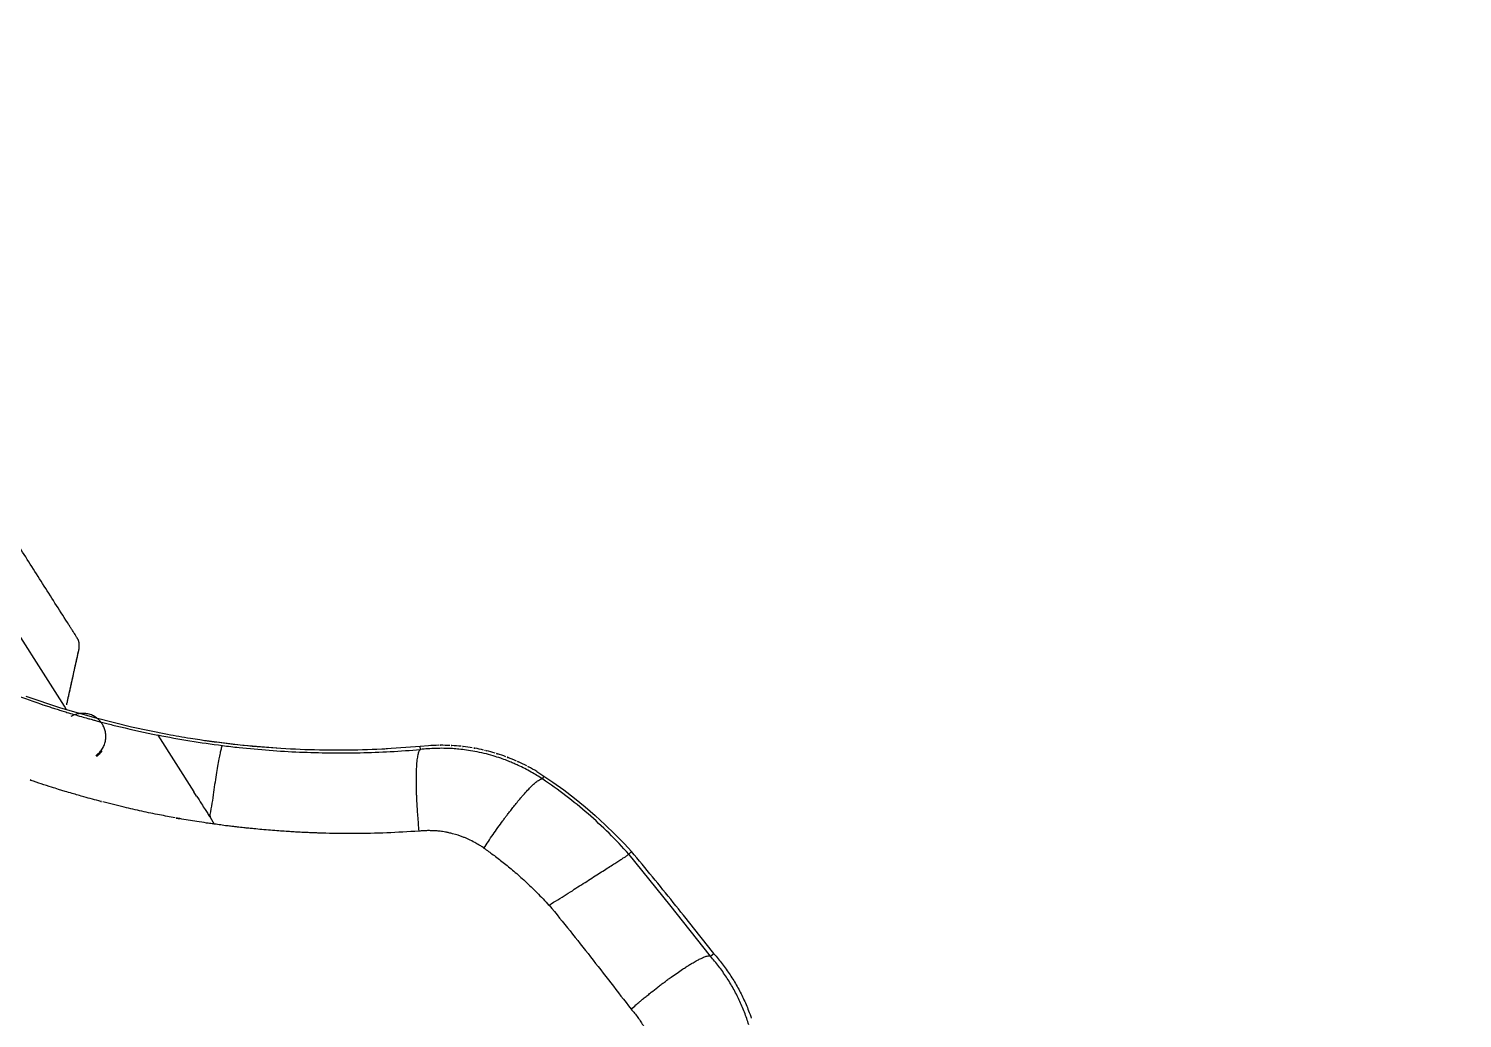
# Model space of a CAD drawing. Header units: millimetres. Extents: x 1145859089 to 1147511753, y -1047484727 to -1047247487.
# Drawn here: x 1147320188.3 to 1147320498.2, y -1047439363.1 to -1047439149.2 of the extents above; entities that cross this region are included whole.
import ezdxf
from ezdxf.xclip import XClip

# ---------------------------------------------------------------- set-up
doc = ezdxf.new("R2010")
doc.units = ezdxf.units.MM
doc.header["$LTSCALE"] = 100
doc.header["$MEASUREMENT"] = 0
doc.header["$XCLIPFRAME"] = 2
doc.layers.get('0').update_dxf_attribs({"linetype": 'CONTINUOUS'})
doc.layers.add('XREF', color=135, linetype='CONTINUOUS')
doc.layers.add('단지배치도$0$W240910', color=135, linetype='CONTINUOUS')

# ---------------------------------------------------------------- blocks, each defined once
blk = doc.blocks.new('단지배치도$0$zw$9902')
at = {"layer": '단지배치도$0$W240910', "linetype": 'ByBlock', "ltscale": 20}
for p, q in [((59923.98, -67926.31), (59693.78, -67564.47)), ((59923.21, -67926.73), (59915.69, -67924.22)), ((59918.85, -67925.84), (59919.36, -67926.01)), ((59930.83, -67928.95), (59923.21, -67926.73)), ((59924.48, -67927.1), (59923.98, -67926.31)), ((59938.53, -67930.86), (59930.83, -67928.95)), ((59946.3, -67932.47), (59938.53, -67930.86)), ((59944.16, -67932.57), (59944.15, -67932.56)), ((59944.16, -67932.57), (59951.97, -67944.85)), ((59961.99, -67934.75), (59954.12, -67933.76)), ((59969.89, -67935.43), (59961.99, -67934.75)), ((60000.89, -67935.06), (59993.64, -67935.58)), ((60002.67, -67934.89), (60000.89, -67935.06)), ((60000.95, -67935.7), (60000.89, -67935.06)), ((60000.95, -67935.7), (60000.95, -67935.7)), ((60026.11, -67940.45), (60029.58, -67942.73)), ((60027.35, -67942.07), (60027.74, -67941.48)), ((60029.58, -67942.73), (60031.95, -67944.44)), ((59952.55, -67945.76), (59951.98, -67944.86)), ((60031.95, -67944.44), (60034.28, -67946.21)), ((60034.28, -67946.21), (60036.55, -67948.06)), ((60036.55, -67948.06), (60038.76, -67949.97)), ((59955.47, -67950.35), (59956.4, -67951.82)), ((59956.43, -67951.82), (59956.4, -67951.82)), ((60018.83, -67951.03), (60018.83, -67951.02)), ((60038.76, -67949.97), (60040.92, -67951.94)), ((60040.92, -67951.94), (60043.02, -67953.98)), ((60043.02, -67953.98), (60045.06, -67956.07)), ((60045.06, -67956.07), (60046.61, -67957.75)), ((60046, -67958.28), (60046.61, -67957.75)), ((60046, -67958.28), (60046.01, -67958.29)), ((60046, -67958.28), (60046, -67958.28)), ((60046.01, -67958.29), (60046.01, -67958.3)), ((60046.01, -67958.3), (60046.02, -67958.32)), ((60046.02, -67958.32), (60046.04, -67958.34)), ((60046.04, -67958.34), (60046.06, -67958.36)), ((60046.07, -67958.36), (60046.05, -67958.37)), ((60054.9, -67969.23), (60046.07, -67958.36)), ((60028.75, -67969.37), (60028.79, -67969.35)), ((60063.66, -67980.36), (60054.9, -67969.23)), ((60063.66, -67980.36), (60063.65, -67980.36)), ((60063.66, -67980.36), (60064.36, -67979.78))]:
    blk.add_line(p, q, dxfattribs=at)
at = {"layer": '단지배치도$0$W240910'}
for radius in [11431.38, 11931.38]:
    blk.add_arc((57394.29, -57699.4), radius, 251.62775, 321.418131, dxfattribs=at)
at = {"layer": '단지배치도$0$W240910', "linetype": 'ByBlock', "ltscale": 20}
for centre, radius, start, end in [((59983.86, -67731.77), 204.69, 256.5056, 258.815), ((59983.27, -67735.8), 200.61, 258.7558, 262.8078), ((59983.56, -67733.4), 203.03, 262.8098, 263.8343), ((60005.56, -67974.97), 40.19, 90.9246, 94.1261), ((60005.58, -67975.38), 40.59, 90.3751, 90.931), ((60005.58, -67975.07), 40.28, 87.5049, 90.3781), ((60005.59, -67974.73), 39.95, 86.8627, 87.5018), ((60005.59, -67974.68), 39.9, 84.021, 86.8625), ((60005.58, -67974.8), 40.01, 83.3457, 84.0227), ((60005.57, -67974.85), 40.07, 80.5217, 83.3452), ((60005.57, -67974.89), 40.11, 79.7262, 80.5221), ((60005.57, -67974.87), 40.09, 76.9666, 79.7266), ((60005.59, -67974.81), 40.02, 76.5653, 76.966), ((60005.6, -67974.77), 39.98, 76.0921, 76.5653), ((60005.57, -67974.85), 40.06, 73.3042, 76.0914), ((60005.56, -67974.89), 40.1, 72.5471, 73.3047), ((60005.57, -67974.86), 40.08, 69.7495, 72.5473), ((60005.59, -67974.81), 40.02, 69.054, 69.749), ((60005.63, -67974.7), 39.9, 66.2299, 69.0558), ((60005.61, -67974.75), 39.96, 65.5794, 66.2297), ((60005.48, -67975.04), 40.28, 62.7109, 65.5765), ((60005.34, -67975.31), 40.58, 62.1526, 62.7138), ((60005.45, -67975.11), 40.35, 59.2018, 62.1553), ((59972.09, -68024.49), 99.23, 49.001, 56.1606), ((59941.15, -67912.1), 36.03, 255.0819, 255.7497), ((59972.04, -68024.6), 99.34, 41.8827, 49.0211), ((59972.89, -68024.24), 99.28, 43.2969, 43.5821), ((59973.39, -68023.77), 98.59, 42.0419, 42.2424), ((59351.33, -68536.16), 904.42, 38.85585, 39.7577), ((59351.33, -68536.16), 904.42, 37.96542, 38.85581), ((60036.26, -68004.79), 37.62, 41.5305, 41.6685)]:
    blk.add_arc(centre, radius, start, end, dxfattribs=at)
for points, degree in [([(59924.96, -67908.77), (59903.72, -67875.38), (59882.75, -67842.42)], 2), ([(59927.14, -67913.83), (59925.78, -67919.93), (59924.43, -67926.02)], 2), ([(59927.06, -67914.17), (59925.75, -67920.1), (59924.43, -67926.02)], 2), ([(59916.77, -67942.37), (59916.62, -67942.32), (59916.38, -67942.08), (59916.33, -67942.23)], 3)]:
    blk.add_open_spline(points, degree=degree, dxfattribs=at)
for points, knots in [([(59880.55, -67908.33), (59882.57, -67909.53), (59886.66, -67911.84), (59892.92, -67915.11), (59899.29, -67918.15), (59905.74, -67920.97), (59912.26, -67923.54), (59916.64, -67925.1), (59918.85, -67925.84)], [0, 0, 0, 0, 7.03896, 14.10801, 21.174538, 28.209375, 35.209065, 42.188337, 42.188337, 42.188337, 42.188337]), ([(59919.36, -67926.01), (59919.69, -67926.12), (59920.35, -67926.34), (59921.36, -67926.67), (59922.4, -67927), (59923.46, -67927.33), (59924.67, -67927.71), (59926.08, -67928.13), (59927.58, -67928.56), (59928.9, -67928.94), (59929.9, -67929.21), (59930.6, -67929.41), (59931.17, -67929.56), (59931.7, -67929.7), (59932.27, -67929.85), (59932.86, -67930), (59934.14, -67930.33), (59935.22, -67930.59), (59936.1, -67930.81)], [0, 0, 0, 0, 1.037321, 2.099868, 3.187633, 4.3006, 5.438746, 6.993786, 8.715072, 10.120908, 11.0973, 11.829743, 12.31834, 12.85877, 13.470586, 14.082351, 14.694073, 17.418788, 17.418788, 17.418788, 17.418788]), ([(59993.87, -67935.57), (59993.45, -67935.59), (59990.26, -67935.75), (59984.3, -67935.91), (59976, -67935.79), (59967.7, -67935.33), (59959.44, -67934.53), (59952.3, -67933.52), (59947.93, -67932.79), (59946.3, -67932.47)], [0, 0, 0, 0, 1.268591, 9.572434, 17.876043, 26.179379, 34.482432, 42.785216, 47.783932, 47.783932, 47.783932, 47.783932]), ([(59958.15, -67934.83), (59957.99, -67935.06), (59957.85, -67935.64), (59957.61, -67936.61), (59957.37, -67937.85), (59957.09, -67939.4), (59956.78, -67941.24), (59956.46, -67943.31), (59956.24, -67944.75), (59956.13, -67945.5)], [0, 0, 0, 0, 0.826395, 1.745737, 3.011497, 4.60525, 6.488135, 8.602852, 10.877877, 10.877877, 10.877877, 10.877877]), ([(59961.76, -67935.25), (59963.93, -67935.49), (59968.28, -67935.89), (59974.82, -67936.28), (59981.37, -67936.45), (59987.91, -67936.42), (59994.44, -67936.18), (59998.78, -67935.88), (60000.95, -67935.7)], [0, 0, 0, 0, 6.553541, 13.107395, 19.657698, 26.199822, 32.731156, 39.253913, 39.253913, 39.253913, 39.253913]), ([(60000.95, -67935.7), (60000.83, -67935.75), (60000.61, -67936.07), (60000.41, -67936.72), (60000.23, -67937.73), (60000.11, -67938.87), (60000.05, -67940.08), (60000.01, -67941.21), (60000, -67942.23), (60000.01, -67943.14), (60000.02, -67943.99), (60000.04, -67944.91), (60000.1, -67945.92), (60000.08, -67946.62), (60000.14, -67946.99)], [0, 0, 0, 0, 0.386577, 1.061927, 2.075916, 3.430424, 4.511722, 5.705098, 6.82224, 7.590985, 8.436215, 9.358547, 10.356819, 11.46101, 11.46101, 11.46101, 11.46101]), ([(60014.73, -67936.54), (60014.06, -67936.38), (60012.79, -67936.11), (60010.97, -67935.81), (60009.36, -67935.62), (60007.74, -67935.49), (60006.06, -67935.43), (60004.28, -67935.45), (60002.59, -67935.54), (60001.48, -67935.64), (60000.95, -67935.7)], [0, 0, 0, 0, 2.059288, 3.899753, 5.5213, 6.923845, 8.779453, 10.55639, 12.254625, 13.874128, 13.874128, 13.874128, 13.874128]), ([(60027.35, -67942.07), (60026.55, -67941.54), (60024.83, -67940.48), (60022.77, -67939.42), (60021.39, -67938.8), (60020.79, -67938.54), (60020.25, -67938.32), (60019.42, -67937.99), (60018.23, -67937.55), (60016.59, -67937.03), (60015.38, -67936.7), (60014.73, -67936.54)], [0, 0, 0, 0, 2.881319, 6.031147, 6.947928, 7.421278, 8.001605, 8.688921, 10.100092, 11.819439, 13.847041, 13.847041, 13.847041, 13.847041]), ([(59925.66, -67945.2), (59925.16, -67945.05), (59924.49, -67944.85), (59923.51, -67944.56), (59922.54, -67944.26), (59920.23, -67943.53), (59918.24, -67942.89), (59916.77, -67942.37)], [0, 0, 0, 0, 1.577622, 2.073716, 3.079791, 4.638275, 9.333782, 9.333782, 9.333782, 9.333782]), ([(60018.83, -67951.03), (60018.89, -67950.95), (60019.09, -67950.67), (60019.46, -67950.18), (60019.95, -67949.53), (60020.51, -67948.81), (60021.14, -67947.99), (60021.86, -67947.1), (60022.46, -67946.38), (60022.91, -67945.85), (60023.17, -67945.55), (60023.65, -67945.01), (60024.29, -67944.31), (60025.06, -67943.53), (60025.76, -67942.89), (60026.44, -67942.36), (60027.05, -67941.99), (60027.35, -67942.07)], [0, 0, 0, 0, 0.29896, 1.02573, 1.841463, 2.737949, 3.777083, 4.935237, 6.178798, 6.595398, 7.000004, 7.392112, 8.766373, 9.817176, 10.692653, 11.584491, 12.514966, 12.514966, 12.514966, 12.514966]), ([(59931.87, -67946.92), (59930.65, -67946.59), (59928.58, -67946.04), (59926.51, -67945.44), (59925.66, -67945.2)], [0, 0, 0, 0, 3.778817, 6.443024, 6.443024, 6.443024, 6.443024]), ([(59952.55, -67945.75), (59952.95, -67946.28), (59953.51, -67947.31), (59954.33, -67948.56), (59954.95, -67949.53), (59955.3, -67950.08), (59955.47, -67950.35)], [0, 0, 0, 0, 1.999883, 3.490576, 4.503334, 5.445999, 5.445999, 5.445999, 5.445999]), ([(59956.13, -67945.5), (59956.02, -67946.31), (59955.88, -67947.92), (59955.39, -67949.54), (59955.47, -67950.35)], [0, 0, 0, 0, 2.444196, 4.888729, 4.888729, 4.888729, 4.888729]), ([(59940.72, -67949.03), (59939.45, -67948.75), (59936.62, -67948.12), (59933.82, -67947.42), (59932.28, -67947.02)], [0, 0, 0, 0, 3.899777, 8.674294, 8.674294, 8.674294, 8.674294]), ([(59947.9, -67950.47), (59946.8, -67950.25), (59944.39, -67949.81), (59942, -67949.32), (59940.72, -67949.03)], [0, 0, 0, 0, 3.379338, 7.331471, 7.331471, 7.331471, 7.331471]), ([(60000.14, -67946.99), (60000.18, -67947.24), (60000.17, -67947.74), (60000.22, -67948.44), (60000.26, -67949.05), (60000.3, -67949.58), (60000.37, -67950.46), (60000.53, -67951.7), (60000.48, -67952.82), (60000.64, -67953.34)], [0, 0, 0, 0, 0.785509, 1.485574, 2.097317, 2.619131, 3.08624, 4.748278, 6.376057, 6.376057, 6.376057, 6.376057]), ([(59948.91, -67950.64), (59948.69, -67950.6), (59948.35, -67950.55), (59948.02, -67950.48), (59947.91, -67950.45)], [0, 0, 0, 0, 0.674098, 1.017934, 1.017934, 1.017934, 1.017934]), ([(59956.4, -67951.82), (59956.25, -67951.79), (59955.69, -67951.72), (59954.44, -67951.54), (59952.09, -67951.18), (59950.15, -67950.85), (59948.91, -67950.64)], [0, 0, 0, 0, 0.462729, 1.684278, 3.813673, 7.586353, 7.586353, 7.586353, 7.586353]), ([(59959.14, -67952.18), (59958.68, -67952.16), (59957.78, -67952.02), (59956.89, -67951.82), (59956.43, -67951.82)], [0, 0, 0, 0, 1.361949, 2.732032, 2.732032, 2.732032, 2.732032]), ([(59974.6, -67953.56), (59974.17, -67953.54), (59973.28, -67953.49), (59971.85, -67953.4), (59970.27, -67953.29), (59968.51, -67953.16), (59966.7, -67953), (59965.14, -67952.85), (59963.94, -67952.73), (59963.12, -67952.65), (59962.52, -67952.58), (59961.97, -67952.52), (59961.49, -67952.47), (59960.86, -67952.39), (59960.1, -67952.31), (59959.48, -67952.19), (59959.14, -67952.18)], [0, 0, 0, 0, 1.265254, 2.693625, 4.284414, 6.036974, 7.976404, 9.718938, 10.766561, 11.591929, 12.194976, 12.575584, 13.246166, 13.62651, 14.499451, 15.521988, 15.521988, 15.521988, 15.521988]), ([(60014.69, -67957), (60015, -67956.52), (60015.65, -67955.54), (60016.65, -67954.07), (60017.7, -67952.58), (60018.43, -67951.57), (60018.82, -67951.05), (60018.83, -67951.02)], [0, 0, 0, 0, 1.726952, 3.518078, 5.346979, 7.18218, 7.278058, 7.278058, 7.278058, 7.278058]), ([(60000.64, -67953.34), (59998.32, -67953.47), (59993.67, -67953.77), (59986.96, -67953.89), (59982.05, -67953.84), (59979.2, -67953.76), (59978.12, -67953.72), (59977.17, -67953.69), (59975.99, -67953.63), (59975.09, -67953.6), (59974.6, -67953.56)], [0, 0, 0, 0, 6.970844, 13.960153, 20.130537, 21.704696, 22.517268, 23.38058, 24.5609, 26.059001, 26.059001, 26.059001, 26.059001]), ([(60014.69, -67957), (60014.56, -67956.92), (60014.23, -67956.69), (60013.57, -67956.27), (60012.61, -67955.72), (60011.66, -67955.24), (60010.82, -67954.87), (60009.68, -67954.4), (60008.43, -67954), (60007.14, -67953.7), (60006.42, -67953.55), (60005.79, -67953.45), (60005.27, -67953.38), (60004.77, -67953.32), (60004.32, -67953.28), (60003.85, -67953.25), (60003.4, -67953.24), (60002.94, -67953.23), (60002.31, -67953.23), (60001.55, -67953.26), (60000.94, -67953.31), (60000.64, -67953.34)], [0, 0, 0, 0, 0.447889, 1.227569, 2.33458, 3.761479, 4.417731, 5.072633, 7.479468, 8.321554, 9.059096, 9.691757, 10.219254, 10.641465, 11.188179, 11.598801, 12.056191, 12.53337, 12.98429, 13.920151, 14.827012, 14.827012, 14.827012, 14.827012]), ([(60014.69, -67957), (60015.36, -67957.46), (60016.75, -67958.47), (60018.91, -67960.13), (60021.23, -67962.03), (60023.67, -67964.2), (60026.22, -67966.66), (60027.9, -67968.44), (60028.75, -67969.37)], [0, 0, 0, 0, 2.446168, 5.164931, 8.160506, 11.432192, 14.973302, 18.773615, 18.773615, 18.773615, 18.773615]), ([(60034.22, -67965.9), (60034.69, -67965.51), (60035.78, -67964.94), (60037.27, -67963.95), (60038.71, -67963.04), (60040.06, -67962.18), (60041.3, -67961.39), (60042.42, -67960.68), (60043.4, -67960.04), (60044.25, -67959.52), (60044.93, -67959.04), (60045.53, -67958.79), (60045.86, -67958.28), (60046.06, -67958.36)], [0, 0, 0, 0, 1.848171, 3.647412, 5.365476, 6.960018, 8.441307, 9.782827, 10.941295, 11.94642, 12.773552, 13.395342, 14.032256, 14.032256, 14.032256, 14.032256]), ([(60028.79, -67969.35), (60029.34, -67968.86), (60030.69, -67968.22), (60032.42, -67966.97), (60033.69, -67966.33), (60034.22, -67965.9)], [0, 0, 0, 0, 2.215276, 4.379296, 6.430833, 6.430833, 6.430833, 6.430833]), ([(60028.79, -67969.35), (60031.83, -67973.03), (60037.76, -67980.48), (60043.59, -67988.03), (60046.49, -67991.8)], [0, 0, 0, 0, 14.302718, 28.595326, 28.595326, 28.595326, 28.595326]), ([(60049.36, -67989.37), (60049.49, -67989.27), (60049.74, -67989.06), (60050.24, -67988.66), (60051.08, -67987.99), (60052.04, -67987.23), (60052.99, -67986.5), (60053.72, -67985.95), (60054.43, -67985.42), (60055.33, -67984.76), (60056.39, -67984.02), (60057.49, -67983.27), (60058.41, -67982.67), (60059.16, -67982.19), (60059.96, -67981.71), (60060.78, -67981.25), (60061.54, -67980.87), (60062.13, -67980.61), (60062.56, -67980.44), (60063.04, -67980.31), (60063.45, -67980.23), (60063.65, -67980.36)], [0, 0, 0, 0, 0.485454, 0.978597, 1.932862, 3.695839, 4.638255, 5.554442, 6.440643, 7.293633, 8.889762, 10.32771, 11.285376, 12.176629, 12.996825, 14.086436, 15.00145, 15.546387, 16.008957, 16.389534, 17.08293, 17.08293, 17.08293, 17.08293]), ([(60071.94, -67995.17), (60071.66, -67994.26), (60071.04, -67992.46), (60069.92, -67989.84), (60068.61, -67987.3), (60067.13, -67984.86), (60065.48, -67982.54), (60064.27, -67981.07), (60063.65, -67980.36)], [0, 0, 0, 0, 2.853469, 5.703771, 8.555362, 11.40842, 14.258114, 17.099784, 17.099784, 17.099784, 17.099784]), ([(60064.42, -67979.85), (60065.04, -67980.55), (60066.25, -67982.03), (60067.93, -67984.37), (60069.44, -67986.86), (60070.78, -67989.45), (60071.78, -67991.77), (60072.31, -67993.23), (60072.49, -67993.78)], [0, 0, 0, 0, 2.818129, 5.72738, 8.637394, 11.548194, 14.459629, 16.208132, 16.208132, 16.208132, 16.208132]), ([(60046.49, -67991.8), (60046.84, -67991.5), (60047.47, -67990.96), (60048.3, -67990.25), (60048.91, -67989.75), (60049.24, -67989.48), (60049.36, -67989.38), (60049.36, -67989.37)], [0, 0, 0, 0, 1.382044, 2.485792, 3.279492, 3.745298, 3.762624, 3.762624, 3.762624, 3.762624]), ([(60046.49, -67991.8), (60047.02, -67992.37), (60047.98, -67993.58), (60049.26, -67995.51), (60050.33, -67997.57), (60051.19, -67999.72), (60051.83, -68001.95), (60052.24, -68004.24), (60052.41, -68006.56), (60052.35, -68008.11), (60052.29, -68008.88)], [0, 0, 0, 0, 2.306734, 4.623026, 6.939053, 9.252315, 11.569258, 13.893668, 16.218986, 18.529866, 18.529866, 18.529866, 18.529866])]:
    blk.add_open_spline(points, degree=3, knots=knots, dxfattribs=at)
for points, weights in [([(59926.74, -67911.57), (59926.74, -67911.57), (59924.96, -67908.77)], [1, 0.935319001987, 0.985547451024]), ([(59927.14, -67913.83), (59927.41, -67912.62), (59926.74, -67911.57)], [1, 0.923879950601, 1]), ([(59932.18, -67930.19), (59929.54, -67926.08), (59925.36, -67928.6)], [1, 0.716561782412, 1]), ([(59930.79, -67937), (59934.76, -67934.26), (59932.18, -67930.19)], [1, 0.720411940234, 1]), ([(59930.9, -67937.21), (59931.63, -67936.7), (59932.15, -67935.98)], [1, 0.984689538573, 1])]:
    blk.add_rational_spline(points, weights, degree=2, dxfattribs=at)
blk = doc.blocks.new('단지배치도')
blk.add_blockref('단지배치도$0$zw$9902', (141034.19, 142437.16))

msp = doc.modelspace()

# ---------------------------------------------------------------- block references
at = {"layer": 'XREF'}
ref = msp.add_blockref('단지배치도', (1147119237.834579, -1047513806.462535), dxfattribs=at)
XClip(ref).set_block_clipping_path([(72982.4064819524, 34919.7593965298), (360382.4067475507, 255319.7593436697)])

doc.saveas('drawing.dxf')
